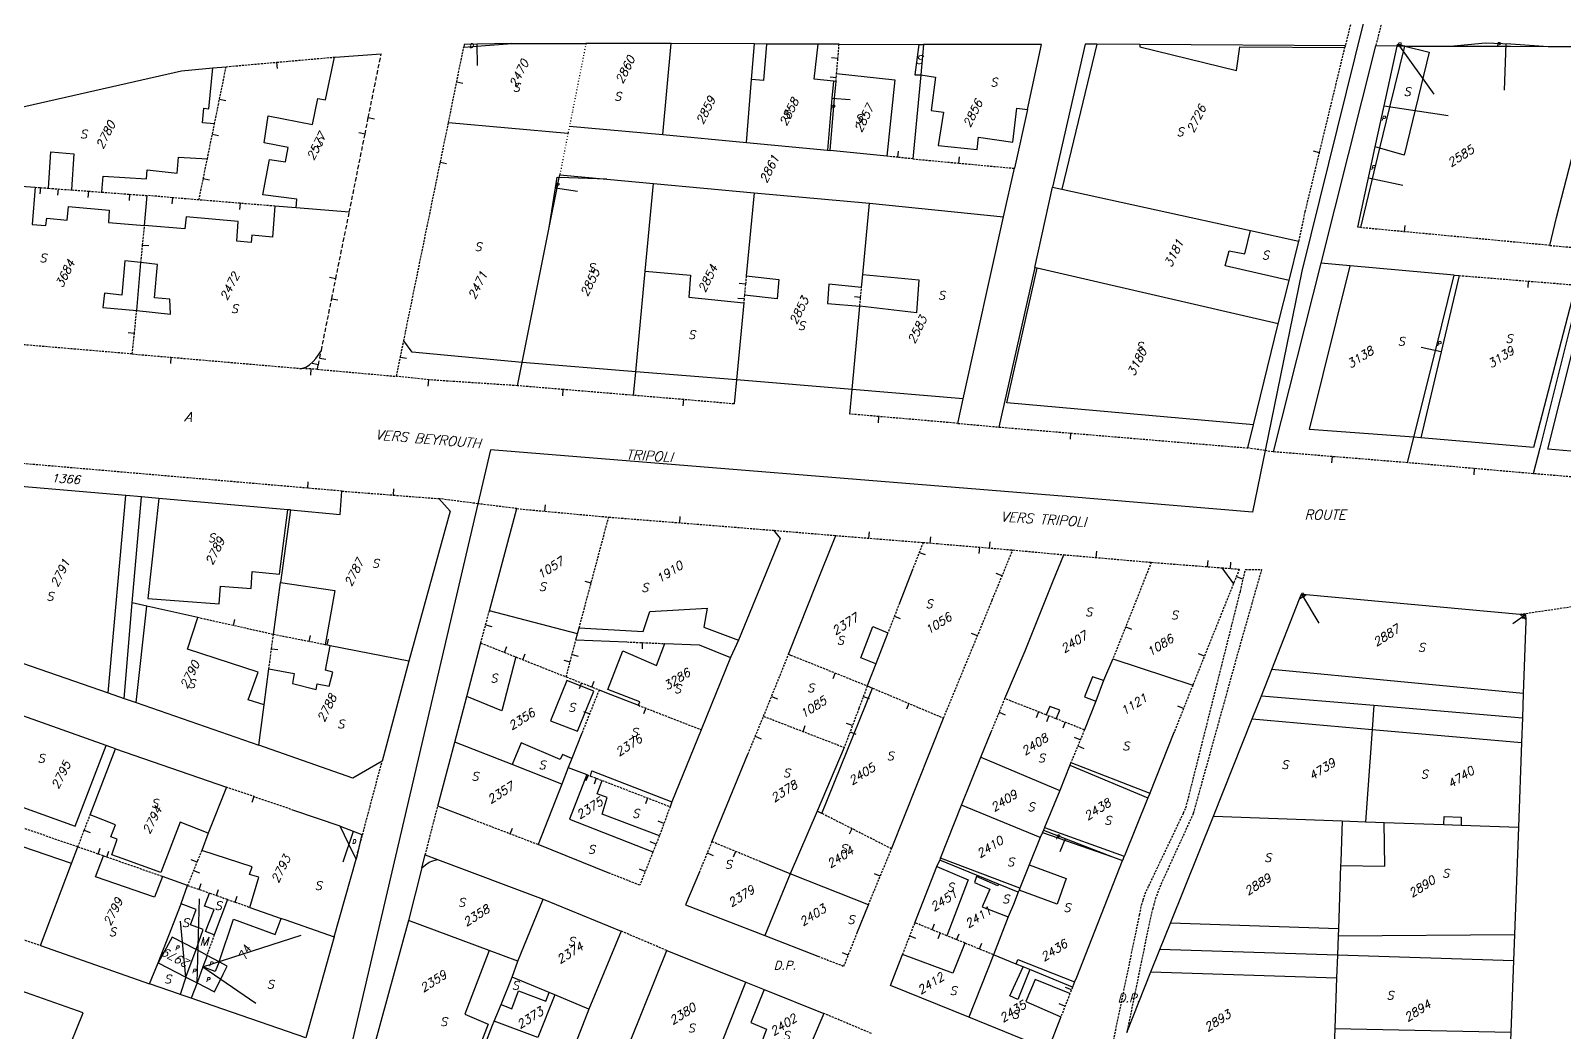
# Model space of a CAD drawing. Extents: x -334462 to -332769, y -29481 to -26664.
# Drawn here: x -333351.2 to -333168.6, y -28162 to -28042.7 of the extents above; entities that cross this region are included whole.
import ezdxf
from ezdxf.enums import TextEntityAlignment as Align

# ---------------------------------------------------------------- set-up
doc = ezdxf.new("R2010")
doc.units = 0
doc.header["$MEASUREMENT"] = 0
for name, pattern in [('DASHED', [0.75, 0.5, -0.25]), ('DOT', [0.25, 0, -0.25]), ('HIDDEN', [0.375, 0.25, -0.125])]:
    doc.linetypes.add(name, pattern=pattern)
for name, color, linetype in [('17', 7, 'CONTINUOUS'), ('18', 7, 'CONTINUOUS'), ('DP$DIVIDING$LINE', 7, 'CONTINUOUS'), ('EASEMENT$BOUNDA$', 7, 'CONTINUOUS'), ('ENC$$ST$$A$$TEXT', 7, 'CONTINUOUS'), ('ENCRO$$AREA$TEXT', 7, 'CONTINUOUS'), ('ENCROACHED$WALL', 7, 'CONTINUOUS'), ('MAP$SHEET$BOUND$', 7, 'CONTINUOUS'), ('PARCEL$BOUNDARY', 7, 'CONTINUOUS'), ('PARCEL$NUMBER', 7, 'CONTINUOUS'), ('STREET$TEXT', 7, 'CONTINUOUS'), ('STRUC$$FOOTPRINT', 7, 'CONTINUOUS')]:
    doc.layers.add(name, color=color, linetype=linetype)
doc.styles.add('ITALICT', font='ITALICT', dxfattribs={"height": 0.2})

msp = doc.modelspace()

# ---------------------------------------------------------------- linework, layer by layer
at = {"layer": '17', "color": 1, "linetype": 'Continuous'}
for p, q in [((-333321.87, -28046.42), (-333321.8, -28047.17)), ((-333329.52, -28055), (-333328.79, -28055.15)), ((-333240.65, -28058.44), (-333240.58, -28057.69)), ((-333327.02, -28113.52), (-333326.86, -28112.78)), ((-333292.55, -28117.58), (-333292.28, -28116.89)), ((-333286.7, -28116.96), (-333285.97, -28117.15)), ((-333284.34, -28120.84), (-333284.07, -28120.14)), ((-333213.91, -28123.4), (-333214.61, -28123.12)), ((-333284.8, -28131.33), (-333285.07, -28132.03)), ((-333283.82, -28131.71), (-333284.08, -28132.41)), ((-333277.71, -28134.06), (-333277.98, -28134.76)), ((-333253.39, -28137.71), (-333253.73, -28138.38)), ((-333343.13, -28140.73), (-333342.89, -28140.02)), ((-333342.08, -28141.1), (-333341.83, -28140.39)), ((-333331.35, -28141.69), (-333332.05, -28141.41)), ((-333267.25, -28140.41), (-333267.54, -28141.1)), ((-333242.89, -28150.13), (-333243.18, -28150.83)), ((-333253.83, -28152.77), (-333254.52, -28152.49))]:
    msp.add_line(p, q, dxfattribs=at)
at = {"layer": '17', "color": 5, "linetype": 'Continuous'}
for p, q in [((-333197.73, -28057.19), (-333198.46, -28057.01)), ((-333337.83, -28068.19), (-333337.08, -28068.26)), ((-333338.81, -28078.74), (-333339.56, -28078.66)), ((-333284.43, -28108.46), (-333285.16, -28108.26)), ((-333248.33, -28112.41), (-333247.63, -28112.69)), ((-333220.79, -28113.65), (-333220.1, -28113.93)), ((-333238.44, -28114.73), (-333239.14, -28114.45)), ((-333211.42, -28117.16), (-333212.12, -28116.88)), ((-333255.38, -28119.16), (-333255.66, -28119.86)), ((-333262.95, -28121.95), (-333262.25, -28122.23)), ((-333252.03, -28121.96), (-333251.33, -28122.22)), ((-333246.6, -28122.8), (-333246.9, -28123.49)), ((-333277.94, -28123.35), (-333278.21, -28124.04)), ((-333259.21, -28126.14), (-333258.94, -28125.44)), ((-333253.33, -28125.44), (-333254.03, -28125.18))]:
    msp.add_line(p, q, dxfattribs=at)
at = {"layer": '18', "color": 2, "linetype": 'Continuous'}
for p, q in [((-333255.06, -28045.97), (-333255.8, -28045.91)), ((-333255.25, -28048.26), (-333255.99, -28048.2)), ((-333300.44, -28048.77), (-333299.7, -28048.92)), ((-333302.38, -28058.32), (-333301.64, -28058.47)), ((-333307.14, -28081.53), (-333306.41, -28081.68)), ((-333235.85, -28123.85), (-333235.15, -28124.14)), ((-333231.16, -28123.8), (-333231.44, -28124.5)), ((-333229.95, -28124.28), (-333230.23, -28124.97)), ((-333228, -28125.04), (-333228.27, -28125.74)), ((-333226.2, -28127.14), (-333226.89, -28126.85)), ((-333226.49, -28127.85), (-333225.8, -28128.14))]:
    msp.add_line(p, q, dxfattribs=at)
at = {"layer": '18', "color": 1, "linetype": 'Continuous'}
for p, q in [((-333328.67, -28050.82), (-333327.93, -28050.97)), ((-333247.91, -28057.74), (-333247.83, -28057)), ((-333330.6, -28060.28), (-333329.87, -28060.43)), ((-333349.99, -28061.35), (-333350.05, -28062.1)), ((-333347.89, -28061.51), (-333347.94, -28062.26)), ((-333344.28, -28061.77), (-333344.34, -28062.52)), ((-333339.38, -28062.14), (-333339.43, -28062.88)), ((-333334.28, -28062.55), (-333334.34, -28063.29)), ((-333326.23, -28063.22), (-333326.3, -28063.97)), ((-333187.6, -28066.61), (-333187.53, -28065.86)), ((-333266.06, -28072.86), (-333266.8, -28072.79)), ((-333172.88, -28072.49), (-333172.94, -28073.24)), ((-333266.22, -28074.61), (-333266.97, -28074.54)), ((-333252.35, -28074.43), (-333253.09, -28074.36)), ((-333334.45, -28081.56), (-333334.51, -28082.31)), ((-333317.82, -28082.95), (-333317.86, -28083.7)), ((-333303.81, -28084.25), (-333303.86, -28084.99)), ((-333287.79, -28085.4), (-333287.85, -28086.14)), ((-333273.43, -28086.6), (-333273.5, -28087.35)), ((-333250.21, -28088.62), (-333250.28, -28089.37)), ((-333227.36, -28090.59), (-333227.42, -28091.33)), ((-333196.23, -28093.39), (-333196.29, -28094.14)), ((-333179.3, -28094.82), (-333179.37, -28095.56)), ((-333318.17, -28097.15), (-333318.11, -28096.4)), ((-333307.97, -28097.98), (-333307.91, -28097.23)), ((-333289.93, -28099.9), (-333289.86, -28099.15)), ((-333273.89, -28101.27), (-333273.83, -28100.52)), ((-333251.37, -28103.1), (-333251.31, -28102.36)), ((-333244.06, -28103.69), (-333244, -28102.94)), ((-333245.37, -28104.8), (-333244.67, -28105.07)), ((-333238.21, -28104.18), (-333238.27, -28104.93)), ((-333237.01, -28104.28), (-333236.95, -28103.53)), ((-333224.32, -28105.41), (-333224.25, -28104.67)), ((-333211.04, -28106.51), (-333210.98, -28105.76)), ((-333208.34, -28106.72), (-333208.29, -28105.97)), ((-333235.52, -28107.61), (-333236.21, -28107.33)), ((-333207.62, -28107.67), (-333206.92, -28107.95)), ((-333297, -28113.43), (-333296.27, -28113.63)), ((-333317.98, -28115.43), (-333317.84, -28114.69)), ((-333315.84, -28115.85), (-333315.7, -28115.12)), ((-333278.34, -28115.54), (-333278.37, -28116.29)), ((-333322.48, -28116.27), (-333321.74, -28116.37)), ((-333294.74, -28116.72), (-333294.46, -28116.02)), ((-333286.94, -28117.88), (-333287.66, -28117.69)), ((-333285.59, -28120.35), (-333285.86, -28121.04)), ((-333284.62, -28124.05), (-333285.32, -28123.78)), ((-333264.89, -28126.7), (-333264.19, -28126.99)), ((-333253.61, -28126.19), (-333252.91, -28126.45)), ((-333324.59, -28133.89), (-333324.83, -28134.6)), ((-333294.07, -28138.34), (-333293.8, -28137.64)), ((-333275.76, -28137.09), (-333276.47, -28136.83)), ((-333344.77, -28137.88), (-333344.07, -28138.15)), ((-333276.7, -28139.56), (-333277.4, -28139.28)), ((-333270.61, -28140.6), (-333269.92, -28140.89)), ((-333331.77, -28142.7), (-333331.07, -28142.98)), ((-333277.99, -28142.8), (-333278.69, -28142.52)), ((-333250.02, -28143.37), (-333250.71, -28143.09)), ((-333331.09, -28144.96), (-333330.84, -28144.25)), ((-333329.04, -28145.67), (-333328.79, -28144.97)), ((-333326.82, -28146.46), (-333326.57, -28145.75)), ((-333246.5, -28150.49), (-333245.8, -28150.76)), ((-333243.84, -28149.75), (-333243.56, -28149.05)), ((-333240.92, -28150.94), (-333240.64, -28150.24)), ((-333238.2, -28152.04), (-333237.91, -28151.35)), ((-333227.26, -28156.92), (-333227.96, -28156.64)), ((-333228.03, -28158.87), (-333228.72, -28158.59))]:
    msp.add_line(p, q, dxfattribs=at)
at = {"layer": '18', "color": 30, "linetype": 'Continuous'}
for p, q in [((-333310.96, -28053.01), (-333310.22, -28053.16)), ((-333311.35, -28054.98), (-333312.09, -28054.83)), ((-333314.83, -28072.2), (-333315.56, -28072.06)), ((-333315.31, -28074.58), (-333314.57, -28074.73)), ((-333316.9, -28082.46), (-333317.64, -28082.31)), ((-333316.74, -28081.65), (-333316, -28081.8))]:
    msp.add_line(p, q, dxfattribs=at)
at = {"layer": 'DP$DIVIDING$LINE', "color": 2, "linetype": 'HIDDEN'}
for p, q in [((-333190.83, -28028.45), (-333194.65, -28044.45)), ((-333186.97, -28028.56), (-333191.04, -28044.48)), ((-333204.2, -28092.68), (-333206.26, -28092.36)), ((-333203.25, -28092.82), (-333204.2, -28092.68))]:
    msp.add_line(p, q, dxfattribs=at)
at = {"layer": 'DP$DIVIDING$LINE', "color": 30, "linetype": 'HIDDEN'}
for p, q in [((-333317.01, -28082.99), (-333307.61, -28083.83)), ((-333240.78, -28089.43), (-333235.88, -28089.87)), ((-333297.92, -28099), (-333302.58, -28098.4)), ((-333293.27, -28099.59), (-333297.92, -28099)), ((-333262.71, -28102.17), (-333255.32, -28102.79)), ((-333234.24, -28104.51), (-333228.16, -28105.08)), ((-333173.89, -28112.17), (-333161.79, -28110.39)), ((-333312.42, -28141.33), (-333309.31, -28129.66)), ((-333304.18, -28140.83), (-333302.69, -28135.04)), ((-333275.44, -28152.22), (-333280.84, -28149.92)), ((-333251.05, -28162.11), (-333256.73, -28159.72))]:
    msp.add_line(p, q, dxfattribs=at)
at = {"layer": 'DP$DIVIDING$LINE', "color": 2, "linetype": 'HIDDEN'}
msp.add_lwpolyline([(-333223.52, -28169.12), (-333219.14, -28147.96), (-333218.9, -28146.81), (-333218.72, -28146.17), (-333218.49, -28145.47), (-333218.05, -28144.53), (-333213.92, -28135.87), (-333213.64, -28135.21), (-333213.41, -28134.38), (-333207.15, -28109.45), (-333206.54, -28106.82), (-333204.62, -28106.82), (-333207.28, -28116.17), (-333212.76, -28135.92), (-333216.66, -28144.46), (-333217.21, -28145.92), (-333217.58, -28147.2), (-333217.93, -28148.65), (-333220.66, -28161.98)], dxfattribs=at)
at = {"layer": 'EASEMENT$BOUNDA$', "color": 3, "linetype": 'HIDDEN'}
msp.add_line((-333329.32, -28150.35), (-333330.16, -28152.8), dxfattribs=at)
at = {"layer": 'ENC$$ST$$A$$TEXT', "color": 1, "linetype": 'Continuous'}
for p, q in [((-333298.03, -28044.26), (-333297.99, -28046.81)), ((-333188.4, -28044.21), (-333184.13, -28050.21)), ((-333190.04, -28051.62), (-333182.41, -28052.75)), ((-333288.66, -28061.36), (-333286.04, -28061.78)), ((-333183.25, -28080.93), (-333185.61, -28080.38)), ((-333199.87, -28109.78), (-333197.81, -28113.23)), ((-333173.22, -28112.23), (-333174.7, -28113.31)), ((-333312.78, -28138.05), (-333313.98, -28141.7)), ((-333228.02, -28138.92), (-333228.65, -28140.46)), ((-333332.69, -28155.38), (-333333.32, -28148.71)), ((-333330.64, -28154.16), (-333324.35, -28158.49))]:
    msp.add_line(p, q, dxfattribs=at)
at = {"layer": 'ENCRO$$AREA$TEXT', "color": 5, "linetype": 'Continuous'}
for p, q in [((-333175.53, -28044.21), (-333175.75, -28049.76)), ((-333255.76, -28050.69), (-333253.61, -28050.87)), ((-333191.89, -28060.17), (-333187.81, -28061.06)), ((-333331.34, -28156.08), (-333331.05, -28146.08)), ((-333330.64, -28154.16), (-333318.96, -28150.39))]:
    msp.add_line(p, q, dxfattribs=at)
at = {"layer": 'ENCROACHED$WALL', "color": 5, "linetype": 'Continuous'}
msp.add_line((-333330.16, -28152.8), (-333330.64, -28154.16), dxfattribs=at)
for points in [[(-333182.16, -28044.5), (-333177.95, -28044.12), (-333174.96, -28044.24), (-333170.52, -28044.53)], [(-333255.58, -28048.68), (-333255.76, -28050.69), (-333256.29, -28056.9)], [(-333192.82, -28066.12), (-333193.17, -28066.07), (-333191.1, -28056.51)]]:
    msp.add_lwpolyline(points, dxfattribs=at)
at = {"layer": 'MAP$SHEET$BOUND$', "color": 6, "linetype": 'Continuous'}
for points in [[(-333156.1, -27894.37), (-333158.34, -27904.32), (-333184.05, -28007.44), (-333199.84, -28071.3), (-333204.2, -28092.68)], [(-333204.2, -28092.68), (-333205.7, -28100.02), (-333227.9, -28098.14), (-333296.42, -28092.58), (-333297.92, -28099)], [(-333297.92, -28099), (-333320.22, -28194.51), (-333339.35, -28268.4)]]:
    msp.add_lwpolyline(points, dxfattribs=at)
at = {"layer": 'PARCEL$BOUNDARY', "color": 7, "linetype": 'Continuous'}
for p, q in [((-333293.88, -28044.19), (-333285.05, -28044.19)), ((-333274.9, -28044.19), (-333285.05, -28044.19)), ((-333275.88, -28055.04), (-333274.9, -28044.19)), ((-333264.99, -28044.24), (-333274.9, -28044.19)), ((-333265.33, -28048.47), (-333264.99, -28044.24)), ((-333263.55, -28044.25), (-333264.99, -28044.24)), ((-333257.41, -28044.27), (-333263.55, -28044.25)), ((-333254.91, -28044.28), (-333257.41, -28044.27)), ((-333254.91, -28044.28), (-333245.43, -28044.31)), ((-333245.43, -28044.31), (-333244.85, -28044.31)), ((-333244.85, -28044.31), (-333245.19, -28047.9)), ((-333219.13, -28044.3), (-333224.23, -28044.27)), ((-333194.65, -28044.45), (-333219.13, -28044.3)), ((-333191.04, -28044.48), (-333197.58, -28070.36)), ((-333194.7, -28044.65), (-333194.65, -28044.45)), ((-333188.5, -28044.49), (-333191.04, -28044.48)), ((-333187.57, -28044.49), (-333188.5, -28044.49)), ((-333187.57, -28044.49), (-333182.16, -28044.5)), ((-333329.47, -28047.1), (-333327.88, -28046.95)), ((-333245.19, -28047.9), (-333246.12, -28057.93)), ((-333265.94, -28055.97), (-333265.33, -28048.47)), ((-333301.41, -28053.61), (-333287.19, -28054.88)), ((-333232.49, -28052.04), (-333234.05, -28059.05)), ((-333287, -28054.03), (-333275.88, -28055.04)), ((-333275.88, -28055.04), (-333265.94, -28055.97)), ((-333265.94, -28055.97), (-333256.29, -28056.9)), ((-333256.29, -28056.9), (-333255.97, -28056.93)), ((-333249.22, -28057.61), (-333255.97, -28056.93)), ((-333192.82, -28066.12), (-333190.53, -28056.67)), ((-333235.33, -28064.85), (-333234.05, -28059.05)), ((-333358.58, -28060.72), (-333350.62, -28061.31)), ((-333288.22, -28060.13), (-333288.16, -28059.82)), ((-333288.16, -28059.82), (-333282.58, -28060.34)), ((-333282.58, -28060.34), (-333277.01, -28060.87)), ((-333277.99, -28071.31), (-333277.01, -28060.87)), ((-333277.01, -28060.87), (-333265.02, -28061.96)), ((-333337.6, -28065.86), (-333337.27, -28062.29)), ((-333265.02, -28061.96), (-333265.96, -28071.86)), ((-333265.02, -28061.96), (-333251.3, -28063.22)), ((-333231.6, -28070.88), (-333229.51, -28061.28)), ((-333229.51, -28061.28), (-333228.41, -28061.52)), ((-333228.41, -28061.52), (-333205.94, -28066.45)), ((-333319.54, -28063.77), (-333322.08, -28063.56)), ((-333313.22, -28064.29), (-333319.54, -28063.77)), ((-333252.09, -28071.72), (-333251.3, -28063.22)), ((-333251.3, -28063.22), (-333235.33, -28064.85)), ((-333292.64, -28082.17), (-333289.42, -28066.1)), ((-333240.13, -28086.5), (-333235.33, -28064.85)), ((-333205.94, -28066.45), (-333200.17, -28067.72)), ((-333201.35, -28072.42), (-333200.17, -28067.72)), ((-333338.52, -28075.98), (-333338.03, -28070.27)), ((-333279.11, -28083.31), (-333277.99, -28071.31)), ((-333252.24, -28073.25), (-333252.09, -28071.72)), ((-333231.6, -28070.88), (-333235.88, -28089.87)), ((-333231.33, -28070.95), (-333231.6, -28070.88)), ((-333202.66, -28077.56), (-333231.33, -28070.95)), ((-333197.58, -28070.36), (-333203.25, -28092.82)), ((-333194.09, -28070.67), (-333197.58, -28070.36)), ((-333181.68, -28071.77), (-333194.09, -28070.67)), ((-333181.68, -28071.77), (-333181.11, -28071.82)), ((-333202.66, -28077.56), (-333201.35, -28072.42)), ((-333266.27, -28075.08), (-333267.14, -28084.26)), ((-333253.36, -28085.39), (-333252.45, -28075.49)), ((-333205.59, -28089.61), (-333202.66, -28077.56)), ((-333293.19, -28084.95), (-333292.64, -28082.17)), ((-333279.37, -28086.1), (-333279.11, -28083.31)), ((-333267.14, -28084.26), (-333267.39, -28087.12)), ((-333253.36, -28085.39), (-333267.14, -28084.26)), ((-333253.64, -28088.32), (-333253.36, -28085.39)), ((-333240.78, -28089.43), (-333240.13, -28086.5)), ((-333206.26, -28092.36), (-333205.59, -28089.61)), ((-333187.24, -28094.12), (-333186.5, -28091.08)), ((-333339.82, -28098.03), (-333355.78, -28096.66)), ((-333337.96, -28098.18), (-333339.82, -28098.03)), ((-333339.07, -28110.82), (-333337.96, -28098.18)), ((-333335.88, -28098.37), (-333337.96, -28098.18)), ((-333320.53, -28099.72), (-333335.88, -28098.37)), ((-333320.23, -28099.74), (-333321.41, -28108.37)), ((-333320.23, -28099.74), (-333320.53, -28099.72)), ((-333296.54, -28111.75), (-333293.27, -28099.59)), ((-333322.26, -28114.58), (-333321.41, -28108.37)), ((-333246.21, -28106.95), (-333247.72, -28110.83)), ((-333203.41, -28118.74), (-333200.09, -28110.35)), ((-333199.3, -28109.83), (-333173.89, -28112.17)), ((-333340.01, -28122.19), (-333339.07, -28110.82)), ((-333337.32, -28111.21), (-333339.07, -28110.82)), ((-333331.24, -28112.57), (-333337.32, -28111.21)), ((-333173.18, -28112.81), (-333173.89, -28112.17)), ((-333286.05, -28114.51), (-333285.86, -28113.8)), ((-333299.22, -28121.95), (-333297.58, -28115.59)), ((-333286.25, -28115.22), (-333286.05, -28114.51)), ((-333286.25, -28115.22), (-333280.19, -28115.47)), ((-333266.89, -28115.25), (-333267.85, -28117.31)), ((-333249.1, -28114.39), (-333250.53, -28118.06)), ((-333357.58, -28116.09), (-333341.92, -28121.53)), ((-333306.13, -28117.77), (-333315.51, -28115.92)), ((-333267.85, -28117.31), (-333271.32, -28125.93)), ((-333222.31, -28117.47), (-333223.42, -28120.07)), ((-333222.31, -28117.47), (-333212.81, -28120.61)), ((-333323.37, -28122.97), (-333322.8, -28118.68)), ((-333306.13, -28117.77), (-333309.31, -28129.66)), ((-333250.53, -28118.06), (-333251.56, -28120.7)), ((-333251.56, -28120.7), (-333250.93, -28120.97)), ((-333223.42, -28120.07), (-333224.37, -28122.51)), ((-333341.92, -28121.53), (-333340.01, -28122.19)), ((-333340.01, -28122.19), (-333338.58, -28122.69)), ((-333338.58, -28122.69), (-333324.01, -28127.76)), ((-333324.01, -28127.76), (-333323.37, -28122.97)), ((-333300.64, -28127.41), (-333299.22, -28121.95)), ((-333224.37, -28122.51), (-333225.71, -28125.94)), ((-333205.74, -28124.63), (-333204.65, -28121.87)), ((-333204.65, -28121.87), (-333191.24, -28123.01)), ((-333191.24, -28123.01), (-333191.45, -28125.89)), ((-333191.24, -28123.01), (-333173.58, -28124.51)), ((-333173.48, -28121.6), (-333173.58, -28124.51)), ((-333342.18, -28127.8), (-333352.1, -28124.28)), ((-333248.67, -28140.11), (-333242.48, -28124.54)), ((-333210.34, -28136.22), (-333205.74, -28124.63)), ((-333173.58, -28124.51), (-333173.69, -28127.46)), ((-333285.53, -28126.33), (-333286.73, -28129.35)), ((-333271.32, -28125.93), (-333274.81, -28134.53)), ((-333238.03, -28129.18), (-333236.8, -28126.18)), ((-333215.05, -28126.27), (-333217.94, -28133.49)), ((-333191.45, -28125.89), (-333192.24, -28136.88)), ((-333344.07, -28136.08), (-333341.05, -28128.2)), ((-333341.05, -28128.2), (-333342.18, -28127.8)), ((-333341.05, -28128.2), (-333327.83, -28132.77)), ((-333302.69, -28135.04), (-333300.64, -28127.41)), ((-333293.84, -28130.08), (-333300.64, -28127.41)), ((-333254.3, -28128.03), (-333257.51, -28135.62)), ((-333173.69, -28127.46), (-333174.02, -28137.54)), ((-333287.92, -28132.4), (-333293.84, -28130.08)), ((-333287.16, -28130.42), (-333287.92, -28132.4)), ((-333286.73, -28129.35), (-333287.16, -28130.42)), ((-333287.16, -28130.42), (-333284.95, -28131.27)), ((-333270.05, -28139.26), (-333265.76, -28128.82)), ((-333240.33, -28134.91), (-333238.03, -28129.18)), ((-333238.03, -28129.18), (-333228.64, -28133.16)), ((-333227.44, -28130.16), (-333228.64, -28133.16)), ((-333227.31, -28129.83), (-333227.44, -28130.16)), ((-333227.44, -28130.16), (-333218.16, -28134.04)), ((-333327.83, -28132.77), (-333330.04, -28138.25)), ((-333287.92, -28132.4), (-333290.75, -28139.61)), ((-333228.64, -28133.16), (-333230.46, -28137.58)), ((-333314.32, -28137.41), (-333319.84, -28135.53)), ((-333298.76, -28136.54), (-333302.69, -28135.04)), ((-333274.81, -28134.53), (-333275.03, -28135.09)), ((-333257.51, -28135.62), (-333260.73, -28143.1)), ((-333256.97, -28135.89), (-333257.51, -28135.62)), ((-333242.84, -28141.24), (-333240.33, -28134.91)), ((-333230.97, -28138.76), (-333240.33, -28134.91)), ((-333230.46, -28137.58), (-333230.58, -28137.87)), ((-333215.47, -28148.96), (-333210.34, -28136.22)), ((-333210.34, -28136.22), (-333195.02, -28136.78)), ((-333195.02, -28136.78), (-333192.24, -28136.88)), ((-333190.01, -28136.96), (-333182.93, -28137.22)), ((-333182.93, -28137.22), (-333180.86, -28137.29)), ((-333180.86, -28137.29), (-333174.02, -28137.54)), ((-333174.02, -28137.54), (-333174.51, -28150.31)), ((-333330.04, -28138.25), (-333330.79, -28140.3)), ((-333282.19, -28143.04), (-333290.75, -28139.61)), ((-333230.97, -28138.76), (-333232.27, -28142)), ((-333230.69, -28138.15), (-333230.97, -28138.76)), ((-333230.58, -28137.87), (-333230.69, -28138.15)), ((-333230.69, -28138.15), (-333222.37, -28141.08)), ((-333346.29, -28141.86), (-333345.54, -28139.89)), ((-333315.02, -28150.58), (-333312.42, -28141.33)), ((-333304.58, -28142.36), (-333304.18, -28140.83)), ((-333304.18, -28140.83), (-333302.71, -28141.38)), ((-333302.71, -28141.38), (-333290.13, -28146.1)), ((-333243.26, -28142.23), (-333242.93, -28141.47)), ((-333235.92, -28144.31), (-333242.93, -28141.47)), ((-333222.37, -28141.08), (-333221.19, -28141.5)), ((-333220.97, -28140.98), (-333221.19, -28141.5)), ((-333350, -28151.62), (-333346.29, -28141.86)), ((-333304.58, -28142.36), (-333306.19, -28148.63)), ((-333260.73, -28143.1), (-333264.25, -28141.65)), ((-333260.73, -28143.1), (-333263.75, -28150.43)), ((-333245.89, -28148.92), (-333243.26, -28142.23)), ((-333232.27, -28142), (-333233.38, -28144.78)), ((-333195.21, -28142.1), (-333195.48, -28149.65)), ((-333332.48, -28144.47), (-333335.45, -28143.42)), ((-333233.58, -28145.28), (-333235.92, -28144.31)), ((-333233.47, -28145.02), (-333233.58, -28145.28)), ((-333233.38, -28144.78), (-333233.47, -28145.02)), ((-333293.15, -28153.51), (-333290.13, -28146.1)), ((-333290.13, -28146.1), (-333280.84, -28149.92)), ((-333252.79, -28150.19), (-333251.43, -28146.79)), ((-333325.06, -28147.08), (-333321.32, -28148.39)), ((-333306.19, -28148.63), (-333310.4, -28164.02)), ((-333296.56, -28152.24), (-333306.19, -28148.63)), ((-333234.79, -28148.22), (-333236.54, -28152.73)), ((-333315.02, -28150.58), (-333318.41, -28162.61)), ((-333280.84, -28149.92), (-333284.69, -28159.22)), ((-333263.75, -28150.43), (-333257.45, -28152.89)), ((-333216.73, -28152.09), (-333215.47, -28148.96)), ((-333195.51, -28150.47), (-333195.59, -28152.78)), ((-333195.48, -28149.65), (-333195.51, -28150.47)), ((-333174.51, -28150.31), (-333174.63, -28153.46)), ((-333350, -28151.62), (-333337.01, -28156.2)), ((-333293.15, -28153.51), (-333296.56, -28152.24)), ((-333279.73, -28162.97), (-333275.44, -28152.22)), ((-333275.44, -28152.22), (-333266.01, -28156)), ((-333217.79, -28154.77), (-333216.73, -28152.09)), ((-333195.59, -28152.78), (-333216.73, -28152.09)), ((-333337.01, -28156.2), (-333335.98, -28153.68)), ((-333335.98, -28153.68), (-333332.69, -28155.38)), ((-333328.73, -28153.57), (-333330.16, -28152.8)), ((-333293.84, -28155.39), (-333293.15, -28153.51)), ((-333236.54, -28152.73), (-333239.48, -28160.17)), ((-333233.84, -28153.83), (-333236.54, -28152.73)), ((-333233.02, -28154.16), (-333233.84, -28153.83)), ((-333232.2, -28154.5), (-333233.02, -28154.16)), ((-333195.59, -28152.78), (-333195.69, -28155.49)), ((-333174.63, -28153.46), (-333195.59, -28152.78)), ((-333174.63, -28153.46), (-333174.96, -28161.94)), ((-333332.69, -28155.38), (-333331.34, -28156.08)), ((-333295.16, -28158.65), (-333293.84, -28155.39)), ((-333289.42, -28157.24), (-333293.84, -28155.39)), ((-333268.82, -28163.08), (-333266.01, -28156)), ((-333266.01, -28156), (-333263.84, -28156.87)), ((-333227.13, -28156.59), (-333232.2, -28154.5)), ((-333226.88, -28155.95), (-333227.13, -28156.59)), ((-333220.66, -28161.98), (-333217.79, -28154.77)), ((-333195.69, -28155.49), (-333195.91, -28161.52)), ((-333332.04, -28157.91), (-333333.35, -28157.46)), ((-333288.75, -28157.52), (-333289.42, -28157.24)), ((-333284.69, -28159.22), (-333288.75, -28157.52)), ((-333263.84, -28156.87), (-333256.73, -28159.72)), ((-333295.97, -28160.62), (-333295.16, -28158.65)), ((-333284.69, -28159.22), (-333287.86, -28167.24)), ((-333256.73, -28159.72), (-333259.42, -28166.05)), ((-333230.04, -28164.01), (-333239.48, -28160.17)), ((-333228.51, -28160.11), (-333230.04, -28164.01)), ((-333195.91, -28161.52), (-333196.16, -28168.52))]:
    msp.add_line(p, q, dxfattribs=at)
at = {"layer": 'PARCEL$BOUNDARY', "color": 2, "linetype": 'DOT'}
for p, q in [((-333287.19, -28054.88), (-333288.16, -28059.82)), ((-333287, -28054.03), (-333287.19, -28054.88))]:
    msp.add_line(p, q, dxfattribs=at)
at = {"layer": 'PARCEL$BOUNDARY', "color": 2, "linetype": 'HIDDEN'}
for p, q in [((-333170.3, -28068.24), (-333192.82, -28066.12)), ((-333181.11, -28071.82), (-333167.22, -28072.95)), ((-333187.24, -28094.12), (-333203.25, -28092.82)), ((-333172.29, -28095.43), (-333187.24, -28094.12)), ((-333157.31, -28096.67), (-333172.29, -28095.43)), ((-333293.27, -28099.59), (-333282.34, -28100.6)), ((-333285.86, -28113.8), (-333282.34, -28100.6)), ((-333282.34, -28100.6), (-333262.71, -28102.17)), ((-333255.32, -28102.79), (-333244.91, -28103.62)), ((-333244.91, -28103.62), (-333246.21, -28106.95)), ((-333244.91, -28103.62), (-333243.21, -28103.76)), ((-333243.21, -28103.76), (-333234.24, -28104.51)), ((-333228.16, -28105.08), (-333217.75, -28105.98)), ((-333217.75, -28105.98), (-333222.31, -28117.47)), ((-333217.75, -28105.98), (-333209.35, -28106.64)), ((-333207.98, -28108.56), (-333212.81, -28120.61)), ((-333297.58, -28115.59), (-333296.54, -28111.75)), ((-333247.72, -28110.83), (-333249.1, -28114.39)), ((-333242.48, -28124.54), (-333236.75, -28110.63)), ((-333297.58, -28115.59), (-333293.38, -28117.26)), ((-333287.4, -28119.63), (-333286.25, -28115.22)), ((-333280.19, -28115.47), (-333275.65, -28115.66)), ((-333293.38, -28117.26), (-333287.4, -28119.63)), ((-333263.91, -28124.32), (-333260.92, -28116.93)), ((-333287.4, -28119.63), (-333283.48, -28121.18)), ((-333283.48, -28121.18), (-333285.53, -28126.33)), ((-333251.56, -28120.7), (-333252.56, -28123.39)), ((-333250.93, -28120.97), (-333242.48, -28124.54)), ((-333278.81, -28123.01), (-333271.32, -28125.93)), ((-333236.8, -28126.18), (-333235.18, -28122.22)), ((-333230.26, -28124.15), (-333235.18, -28122.22)), ((-333265.76, -28128.82), (-333263.91, -28124.32)), ((-333263.91, -28124.32), (-333254.3, -28128.03)), ((-333252.56, -28123.39), (-333254.3, -28128.03)), ((-333229.06, -28124.62), (-333230.26, -28124.15)), ((-333225.71, -28125.94), (-333229.06, -28124.62)), ((-333225.71, -28125.94), (-333227.31, -28129.83)), ((-333284.95, -28131.27), (-333284.51, -28131.44)), ((-333284.51, -28131.44), (-333283.12, -28131.97)), ((-333283.12, -28131.97), (-333275.03, -28135.09)), ((-333319.84, -28135.53), (-333327.83, -28132.77)), ((-333275.03, -28135.09), (-333276.31, -28138.57)), ((-333248.67, -28140.11), (-333256.97, -28135.89)), ((-333290.75, -28139.61), (-333298.76, -28136.54)), ((-333276.31, -28138.57), (-333277.07, -28140.47)), ((-333270.05, -28139.26), (-333271.55, -28142.86)), ((-333264.25, -28141.65), (-333270.05, -28139.26)), ((-333251.43, -28146.79), (-333248.67, -28140.11)), ((-333332.48, -28144.47), (-333329.87, -28145.38)), ((-333247.35, -28152.68), (-333245.89, -28148.92)), ((-333242.08, -28150.46), (-333245.89, -28148.92)), ((-333239.93, -28151.34), (-333242.08, -28150.46)), ((-333236.54, -28152.73), (-333239.93, -28151.34)), ((-333227.43, -28157.34), (-333228.51, -28160.11)), ((-333227.13, -28156.59), (-333227.43, -28157.34))]:
    msp.add_line(p, q, dxfattribs=at)
for points in [[(-333301.41, -28053.61), (-333300.44, -28048.77), (-333299.6, -28044.62)], [(-333255.21, -28047.76), (-333255.06, -28045.97), (-333254.91, -28044.28)], [(-333200.17, -28067.72), (-333199.42, -28064.2), (-333197.93, -28058.05), (-333197.73, -28057.19), (-333194.7, -28044.65)], [(-333327.88, -28046.95), (-333321.87, -28046.42), (-333320.4, -28046.29), (-333315, -28045.81)], [(-333329.27, -28053.76), (-333328.67, -28050.82), (-333327.88, -28046.95)], [(-333255.28, -28048.71), (-333255.25, -28048.26), (-333255.21, -28047.76)], [(-333330.12, -28057.92), (-333329.52, -28055), (-333329.27, -28053.76)], [(-333306.74, -28079.6), (-333302.38, -28058.32), (-333301.41, -28053.61)], [(-333331.12, -28062.82), (-333330.6, -28060.28), (-333330.12, -28057.92)], [(-333246.12, -28057.93), (-333247.91, -28057.74), (-333249.22, -28057.61)], [(-333246.12, -28057.93), (-333240.65, -28058.44), (-333234.05, -28059.05)], [(-333350.62, -28061.31), (-333349.99, -28061.35), (-333349.03, -28061.42)], [(-333349.03, -28061.42), (-333347.89, -28061.51), (-333346.28, -28061.63)], [(-333346.28, -28061.63), (-333344.28, -28061.77), (-333342.7, -28061.89)], [(-333342.7, -28061.89), (-333339.38, -28062.14), (-333337.27, -28062.29)], [(-333331.12, -28062.82), (-333334.28, -28062.55), (-333337.27, -28062.29)], [(-333322.08, -28063.56), (-333326.23, -28063.22), (-333331.12, -28062.82)], [(-333338.03, -28070.27), (-333337.83, -28068.19), (-333337.6, -28065.86)], [(-333170.3, -28068.24), (-333149.13, -28070.04), (-333145.65, -28070.36), (-333139.34, -28070.92), (-333129.78, -28071.79)], [(-333265.96, -28071.86), (-333266.06, -28072.86), (-333266.18, -28074.17)], [(-333252.45, -28075.49), (-333252.35, -28074.43), (-333252.24, -28073.25)], [(-333266.18, -28074.17), (-333266.22, -28074.61), (-333266.27, -28075.08)], [(-333339.06, -28081.17), (-333338.81, -28078.74), (-333338.52, -28075.98)], [(-333339.06, -28081.17), (-333352.15, -28080.06), (-333361.76, -28079.24)], [(-333339.06, -28081.17), (-333334.45, -28081.56), (-333318.88, -28082.9)], [(-333307.61, -28083.83), (-333307.14, -28081.53), (-333306.74, -28079.6)], [(-333317.01, -28082.99), (-333317.82, -28082.95), (-333318.88, -28082.9)], [(-333293.19, -28084.95), (-333303.73, -28084.25), (-333307.61, -28083.83)], [(-333279.37, -28086.1), (-333287.79, -28085.4), (-333293.19, -28084.95)], [(-333267.39, -28087.12), (-333273.43, -28086.6), (-333279.37, -28086.1)], [(-333240.78, -28089.43), (-333250.21, -28088.62), (-333253.64, -28088.32)], [(-333235.88, -28089.87), (-333227.36, -28090.59), (-333206.26, -28092.36)], [(-333314.1, -28097.5), (-333318.17, -28097.15), (-333373.7, -28092.36)], [(-333314.1, -28097.5), (-333312.91, -28097.59), (-333307.97, -28097.98), (-333302.58, -28098.4)], [(-333236.75, -28110.63), (-333236.7, -28110.5), (-333234.24, -28104.51)], [(-333209.35, -28106.64), (-333207.27, -28106.8), (-333207.98, -28108.56)], [(-333322.26, -28114.58), (-333327.02, -28113.52), (-333331.24, -28112.57)], [(-333322.8, -28118.68), (-333322.48, -28116.27), (-333322.26, -28114.58)], [(-333316.11, -28115.8), (-333317.98, -28115.43), (-333322.26, -28114.58)], [(-333315.51, -28115.92), (-333315.84, -28115.85), (-333316.11, -28115.8)], [(-333260.92, -28116.93), (-333260.68, -28117.03), (-333251.56, -28120.7)], [(-333212.81, -28120.61), (-333215, -28126.14), (-333215.05, -28126.27)], [(-333345.54, -28139.89), (-333352.13, -28137.61), (-333357.92, -28135.6)], [(-333345.54, -28139.89), (-333344.77, -28137.88), (-333344.07, -28136.08)], [(-333342.48, -28140.96), (-333343.13, -28140.73), (-333345.54, -28139.89)], [(-333335.45, -28143.42), (-333340.42, -28141.68), (-333342.48, -28140.96)], [(-333330.79, -28140.3), (-333331.3, -28141.55), (-333332.48, -28144.47)], [(-333277.07, -28140.47), (-333278.65, -28144.45), (-333282.19, -28143.04)], [(-333329.87, -28145.38), (-333329.84, -28145.39), (-333329.04, -28145.67), (-333328.01, -28146.04), (-333327.74, -28146.13)], [(-333327.74, -28146.13), (-333326.82, -28146.46), (-333325.06, -28147.08)], [(-333362.39, -28147.22), (-333355.01, -28149.84), (-333350, -28151.62)], [(-333257.45, -28152.89), (-333257.44, -28152.9), (-333254.35, -28154.1), (-333252.79, -28150.19)]]:
    msp.add_lwpolyline(points, dxfattribs=at)
at = {"layer": 'PARCEL$BOUNDARY', "color": 7, "linetype": 'Continuous'}
for points in [[(-333299.6, -28044.62), (-333298.03, -28044.5), (-333293.88, -28044.19)], [(-333232.49, -28052.04), (-333230.83, -28044.3), (-333244.85, -28044.31)], [(-333224.23, -28044.27), (-333225.64, -28044.27), (-333229.51, -28061.28)], [(-333190.53, -28056.67), (-333189.34, -28051.78), (-333187.57, -28044.49)], [(-333182.16, -28044.5), (-333174.97, -28044.52), (-333170.52, -28044.53)], [(-333170.52, -28044.53), (-333167.54, -28044.53), (-333164.28, -28044.54)], [(-333170.3, -28068.24), (-333169.5, -28064.91), (-333164.44, -28045.26), (-333164.28, -28044.54)], [(-333315, -28045.81), (-333314.92, -28045.81), (-333309.42, -28045.41)], [(-333358.58, -28060.72), (-333356.48, -28052.71), (-333333.19, -28047.45), (-333329.47, -28047.1)], [(-333255.97, -28056.93), (-333255.45, -28050.71), (-333255.28, -28048.71)], [(-333289.42, -28066.1), (-333288.47, -28061.39), (-333288.22, -28060.13)], [(-333186.5, -28091.08), (-333183.92, -28080.78), (-333181.68, -28071.77)], [(-333166.65, -28073), (-333171.5, -28092.4), (-333172.29, -28095.43)], [(-333320.23, -28099.74), (-333314.32, -28100.27), (-333314.1, -28097.5)], [(-333302.58, -28098.4), (-333301.21, -28099.89), (-333306.13, -28117.77)], [(-333262.71, -28102.17), (-333261.94, -28103.16), (-333266.89, -28115.25)], [(-333260.92, -28116.93), (-333258.54, -28110.91), (-333257.72, -28108.84), (-333255.32, -28102.79)], [(-333235.18, -28122.22), (-333232.77, -28116.54), (-333229.42, -28108.19), (-333228.16, -28105.08)], [(-333200.09, -28110.35), (-333199.69, -28110.08), (-333199.3, -28109.83)], [(-333173.18, -28112.81), (-333173.17, -28112.98), (-333173.48, -28121.6)], [(-333275.65, -28115.66), (-333271.59, -28115.83), (-333267.85, -28117.31)], [(-333204.65, -28121.87), (-333203.42, -28118.76), (-333203.41, -28118.74)], [(-333283.48, -28121.18), (-333282.6, -28121.52), (-333278.81, -28123.01)], [(-333309.31, -28129.66), (-333312.81, -28131.71), (-333324.01, -28127.76)], [(-333218.16, -28134.04), (-333220.95, -28140.94), (-333220.97, -28140.98)], [(-333217.94, -28133.49), (-333217.94, -28133.51), (-333218.16, -28134.04)], [(-333312.42, -28141.33), (-333313.28, -28139.57), (-333314.32, -28137.41)], [(-333195.02, -28136.78), (-333195.19, -28141.62), (-333195.21, -28142.1)], [(-333192.24, -28136.88), (-333191.06, -28136.92), (-333190.01, -28136.96)], [(-333242.93, -28141.47), (-333242.86, -28141.29), (-333242.84, -28141.24)], [(-333271.55, -28142.86), (-333273.18, -28146.8), (-333263.75, -28150.43)], [(-333251.43, -28146.79), (-333256.72, -28144.69), (-333260.73, -28143.1)], [(-333243.26, -28142.23), (-333239.53, -28143.82), (-333242.08, -28150.46)], [(-333221.19, -28141.5), (-333221.2, -28141.54), (-333226.67, -28155.42), (-333226.88, -28155.95)], [(-333333.25, -28146.65), (-333333.24, -28146.62), (-333332.48, -28144.47)], [(-333335.98, -28153.68), (-333334.7, -28150.45), (-333333.25, -28146.65)], [(-333233.58, -28145.28), (-333234.14, -28146.74), (-333234.79, -28148.22)], [(-333321.32, -28148.39), (-333321.29, -28148.4), (-333320.91, -28148.54), (-333315.02, -28150.58)], [(-333331.47, -28152.1), (-333334.31, -28150.65), (-333335.98, -28153.68)], [(-333330.16, -28152.8), (-333331.43, -28152.12), (-333331.47, -28152.1)], [(-333331.34, -28156.08), (-333329.26, -28157.15), (-333328.22, -28155.03), (-333327.76, -28154.08), (-333328.73, -28153.57)], [(-333239.48, -28160.17), (-333248.8, -28156.39), (-333247.35, -28152.68)], [(-333349.25, -28170.43), (-333344.89, -28159.66), (-333357.09, -28155.36)], [(-333333.35, -28157.46), (-333333.44, -28157.43), (-333337.01, -28156.2)], [(-333318.41, -28162.61), (-333330.47, -28158.46), (-333332.04, -28157.91)], [(-333297.1, -28163.49), (-333296.16, -28161.13), (-333295.97, -28160.62)], [(-333174.96, -28161.94), (-333175.11, -28165.87), (-333178.72, -28169.12), (-333196.16, -28168.52)]]:
    msp.add_lwpolyline(points, dxfattribs=at)
at = {"layer": 'PARCEL$BOUNDARY', "color": 2, "linetype": 'DOT'}
msp.add_lwpolyline([(-333285.05, -28044.19), (-333286.67, -28052.33), (-333287, -28054.03)], dxfattribs=at)
at = {"layer": 'PARCEL$BOUNDARY', "color": 2, "linetype": 'DASHED'}
for points in [[(-333313.22, -28064.29), (-333311.35, -28054.98), (-333310.96, -28053.01), (-333309.42, -28045.41)], [(-333316.55, -28080.74), (-333315.31, -28074.58), (-333314.83, -28072.2), (-333313.22, -28064.29)], [(-333317.01, -28082.99), (-333316.9, -28082.46), (-333316.74, -28081.65), (-333316.55, -28080.74)]]:
    msp.add_lwpolyline(points, dxfattribs=at)
at = {"layer": 'STRUC$$FOOTPRINT', "color": 1, "linetype": 'Continuous'}
for p, q in [((-333224.23, -28044.27), (-333228.41, -28061.52)), ((-333255.28, -28048.71), (-333255.58, -28048.68)), ((-333190.53, -28056.67), (-333191.1, -28056.51)), ((-333282.58, -28060.34), (-333288.22, -28060.13)), ((-333279.11, -28083.31), (-333292.64, -28082.17)), ((-333267.14, -28084.26), (-333279.11, -28083.31)), ((-333240.13, -28086.5), (-333253.36, -28085.39)), ((-333185.66, -28091.17), (-333186.5, -28091.08)), ((-333341.92, -28121.53), (-333339.82, -28098.03)), ((-333209.35, -28106.64), (-333207.98, -28108.56)), ((-333338.58, -28122.69), (-333337.32, -28111.21)), ((-333286.05, -28114.51), (-333296.54, -28111.75)), ((-333173.48, -28121.6), (-333203.41, -28118.74)), ((-333286.05, -28126.09), (-333284.13, -28121.32)), ((-333256.97, -28135.89), (-333250.93, -28120.97)), ((-333205.74, -28124.63), (-333191.45, -28125.89)), ((-333191.45, -28125.89), (-333173.69, -28127.46)), ((-333227.31, -28129.83), (-333217.94, -28133.49)), ((-333346.29, -28141.86), (-333358.71, -28137.61)), ((-333230.46, -28137.58), (-333220.97, -28140.98)), ((-333230.58, -28137.87), (-333222.37, -28141.08)), ((-333233.38, -28144.78), (-333242.84, -28141.24)), ((-333327.74, -28146.13), (-333329.32, -28150.35)), ((-333195.48, -28149.65), (-333215.47, -28148.96)), ((-333195.51, -28150.47), (-333174.51, -28150.31)), ((-333332.69, -28155.38), (-333331.47, -28152.1)), ((-333330.64, -28154.16), (-333331.34, -28156.08)), ((-333332.69, -28155.38), (-333333.35, -28157.46)), ((-333331.34, -28156.08), (-333332.04, -28157.91)), ((-333217.79, -28154.77), (-333195.69, -28155.49)), ((-333195.91, -28161.52), (-333174.96, -28161.94))]:
    msp.add_line(p, q, dxfattribs=at)
for points in [[(-333293.88, -28044.19), (-333298.03, -28044.26), (-333299.53, -28044.29), (-333299.6, -28044.62)], [(-333263.55, -28044.25), (-333263.9, -28048.58), (-333265.33, -28048.47)], [(-333255.58, -28048.68), (-333257.88, -28048.43), (-333257.41, -28044.27)], [(-333245.43, -28044.31), (-333245.88, -28047.9), (-333245.19, -28047.9)], [(-333219.13, -28044.3), (-333219.11, -28044.59), (-333207.59, -28047.4), (-333207.21, -28044.6), (-333194.7, -28044.65)], [(-333191.1, -28056.51), (-333190.04, -28051.62), (-333188.5, -28044.49)], [(-333187.57, -28044.49), (-333184.66, -28045.2), (-333187.66, -28057.49), (-333190.53, -28056.67)], [(-333188.5, -28044.49), (-333188.4, -28044.21), (-333187.57, -28044.49)], [(-333319.54, -28063.77), (-333319.45, -28062.74), (-333323.53, -28062.23), (-333322.71, -28058), (-333320.83, -28058.3), (-333320.5, -28056.58), (-333323.36, -28056.02), (-333322.87, -28052.8), (-333317.59, -28053.82), (-333316.98, -28050.75), (-333316.04, -28050.88), (-333315, -28045.81)], [(-333329.27, -28053.76), (-333330.7, -28053.64), (-333330.55, -28051.9), (-333329.95, -28051.96), (-333329.47, -28047.1)], [(-333255.21, -28047.76), (-333248.27, -28048.52), (-333249.22, -28057.61)], [(-333245.19, -28047.9), (-333243.44, -28048.18), (-333243.96, -28052.16), (-333242.48, -28052.37), (-333243.14, -28056.34), (-333238.46, -28056.83), (-333238.32, -28055.33), (-333234.24, -28055.92), (-333233.75, -28051.88), (-333232.49, -28052.04)], [(-333349.03, -28061.42), (-333348.74, -28057.08), (-333346.02, -28057.31), (-333346.28, -28061.63)], [(-333342.7, -28061.89), (-333342.53, -28059.97), (-333337.36, -28060.32), (-333337.3, -28059.25), (-333333.72, -28059.62), (-333333.56, -28057.71), (-333330.12, -28057.92)], [(-333289.42, -28066.1), (-333288.66, -28061.36), (-333288.46, -28060.11), (-333288.22, -28060.13)], [(-333350.62, -28061.31), (-333350.99, -28065.74), (-333349.33, -28065.85), (-333349.22, -28065.01), (-333346.8, -28065.23), (-333346.66, -28063.59), (-333341.82, -28064.03), (-333341.9, -28065.5), (-333337.6, -28065.86)], [(-333322.08, -28063.56), (-333322.35, -28067.25), (-333324.81, -28067.03), (-333324.9, -28067.88), (-333326.62, -28067.74), (-333326.44, -28065.38), (-333332.66, -28064.84), (-333332.79, -28066.27), (-333337.6, -28065.86)], [(-333201.35, -28072.42), (-333208.95, -28070.68), (-333208.49, -28068.89), (-333206.62, -28069.24), (-333205.94, -28066.45)], [(-333338.03, -28070.27), (-333339.93, -28070.08), (-333340.29, -28074.15), (-333342.37, -28073.94), (-333342.55, -28075.63), (-333338.52, -28075.98)], [(-333338.52, -28075.98), (-333334.51, -28076.44), (-333334.59, -28074.64), (-333336.41, -28074.48), (-333336.04, -28070.51), (-333338.03, -28070.27)], [(-333277.99, -28071.31), (-333272.6, -28071.78), (-333272.82, -28074.42), (-333266.27, -28075.08)], [(-333265.96, -28071.86), (-333262.1, -28072.28), (-333262.28, -28074.6), (-333266.18, -28074.17)], [(-333252.09, -28071.72), (-333245.41, -28072.34), (-333245.71, -28076.28), (-333252.45, -28075.49)], [(-333205.59, -28089.61), (-333234.94, -28086.97), (-333231.33, -28070.95)], [(-333186.5, -28091.08), (-333198.9, -28090.15), (-333194.09, -28070.67)], [(-333181.11, -28071.82), (-333183.25, -28080.93), (-333185.66, -28091.17)], [(-333252.24, -28073.25), (-333256.13, -28072.85), (-333256.28, -28075.17), (-333252.45, -28075.49)], [(-333167.22, -28072.95), (-333172.27, -28092.29), (-333185.66, -28091.17)], [(-333152.83, -28074.28), (-333157.77, -28093.63), (-333170.56, -28092.49), (-333167.49, -28080.36), (-333166.36, -28080.49), (-333164.62, -28073.19)], [(-333318.88, -28082.9), (-333318.4, -28082.72), (-333317.97, -28082.46), (-333317.53, -28082.08), (-333317.19, -28081.72), (-333316.55, -28080.74)], [(-333292.64, -28082.17), (-333305.75, -28080.96), (-333306.74, -28079.6)], [(-333335.88, -28098.37), (-333337.2, -28110.31), (-333328.72, -28110.94), (-333328.56, -28108.82), (-333324.92, -28109.1), (-333324.77, -28107.06), (-333321.55, -28107.41), (-333320.53, -28099.72)], [(-333321.41, -28108.37), (-333314.95, -28109.35), (-333316.11, -28115.8)], [(-333200.09, -28110.35), (-333199.87, -28109.78), (-333199.3, -28109.83)], [(-333285.86, -28113.8), (-333278.23, -28114.23), (-333277.45, -28111.86), (-333270.62, -28111.44), (-333271, -28113.71), (-333266.89, -28115.25)], [(-333173.89, -28112.17), (-333173.22, -28112.23), (-333173.18, -28112.81)], [(-333323.37, -28122.97), (-333325.28, -28122.36), (-333324.06, -28119.08), (-333332.47, -28116.34), (-333331.24, -28112.57)], [(-333250.53, -28118.06), (-333252.31, -28117.37), (-333250.88, -28113.62), (-333249.1, -28114.39)], [(-333278.81, -28123.01), (-333278.65, -28122.59), (-333282.44, -28121.13), (-333280.64, -28116.52), (-333276.66, -28118.27), (-333275.65, -28115.66)], [(-333322.8, -28118.68), (-333319.8, -28119.22), (-333319.98, -28120.4), (-333317.15, -28121.12), (-333317.05, -28120.45), (-333315.61, -28120.74), (-333315.19, -28119.06), (-333316.07, -28118.83), (-333315.51, -28115.92)], [(-333293.38, -28117.26), (-333295.07, -28123.66), (-333299.22, -28121.95)], [(-333284.13, -28121.32), (-333287.34, -28120.08), (-333289.28, -28124.88), (-333286.05, -28126.09)], [(-333223.42, -28120.07), (-333224.74, -28119.63), (-333225.71, -28122.01), (-333224.37, -28122.51)], [(-333229.06, -28124.62), (-333228.63, -28123.59), (-333229.84, -28123.16), (-333230.26, -28124.15)], [(-333357.02, -28133.41), (-333345.85, -28137.41), (-333342.18, -28127.8)], [(-333286.73, -28129.35), (-333287.85, -28128.89), (-333288.12, -28129.46), (-333292.78, -28127.49), (-333293.84, -28130.08)], [(-333284.95, -28131.27), (-333287.02, -28136.57), (-333277.07, -28140.47)], [(-333284.51, -28131.44), (-333284.35, -28130.81), (-333274.81, -28134.53)], [(-333276.31, -28138.57), (-333283.12, -28135.99), (-333282.51, -28133.99), (-333283.72, -28133.56), (-333283.12, -28131.97)], [(-333330.04, -28138.25), (-333333.34, -28136.94), (-333335.67, -28142.91), (-333340.28, -28141.27), (-333341.51, -28140.83), (-333340.85, -28138.97), (-333341.61, -28138.67), (-333341.04, -28137.26), (-333344.07, -28136.08)], [(-333314.32, -28137.41), (-333311.73, -28138.39), (-333312.42, -28141.33)], [(-333195.21, -28142.1), (-333189.93, -28142.19), (-333190.01, -28136.96)], [(-333182.93, -28137.22), (-333182.89, -28136.24), (-333180.86, -28136.35), (-333180.86, -28137.29)], [(-333335.45, -28143.42), (-333336.42, -28145.86), (-333343.44, -28143.45), (-333342.48, -28140.96)], [(-333325.06, -28147.08), (-333324.01, -28143.5), (-333325.09, -28143.18), (-333324.77, -28142.25), (-333330.79, -28140.3)], [(-333304.58, -28142.36), (-333304.17, -28142.01), (-333303.73, -28141.71), (-333303.28, -28141.53), (-333302.71, -28141.38)], [(-333232.27, -28142), (-333227.87, -28143.65), (-333228.96, -28146.7), (-333233.47, -28145.02)], [(-333235.92, -28144.31), (-333236.02, -28144.5), (-333238.57, -28143.41), (-333238.81, -28144.14), (-333236.99, -28144.91), (-333237.88, -28147.02), (-333234.79, -28148.22)], [(-333331.47, -28152.1), (-333330.62, -28149.7), (-333332.11, -28149.17), (-333331.47, -28147.33), (-333333.25, -28146.65)], [(-333329.32, -28150.35), (-333330.34, -28149.96), (-333329.32, -28147.33), (-333330.45, -28146.94), (-333329.87, -28145.38)], [(-333328.73, -28153.57), (-333327.01, -28148.5), (-333322.04, -28150.3), (-333321.32, -28148.39)], [(-333296.56, -28152.24), (-333299.46, -28159.81), (-333296.71, -28161), (-333299.53, -28168.42)], [(-333239.93, -28151.34), (-333241.39, -28154.94), (-333247.35, -28152.68)], [(-333328.73, -28153.57), (-333329.18, -28154.73), (-333330.64, -28154.16)], [(-333232.2, -28154.5), (-333233.65, -28158.07), (-333234.59, -28157.61), (-333233.02, -28154.16)], [(-333233.84, -28153.83), (-333233.62, -28153.31), (-333226.88, -28155.95)], [(-333227.43, -28157.34), (-333231.58, -28155.69), (-333232.69, -28158.28), (-333228.51, -28160.11)], [(-333288.75, -28157.52), (-333290.78, -28162.6), (-333295.97, -28160.62)], [(-333295.16, -28158.65), (-333293.88, -28159.17), (-333293.09, -28157.01), (-333289.84, -28158.25), (-333289.42, -28157.24)], [(-333263.84, -28156.87), (-333265.41, -28160.81), (-333263.54, -28161.61), (-333264.46, -28164.04), (-333259.42, -28166.05)]]:
    msp.add_lwpolyline(points, dxfattribs=at)

# ---------------------------------------------------------------- texts
at = {"layer": 'DP$DIVIDING$LINE', "color": 2, "linetype": 'Continuous', "style": 'ITALICT'}
msp.add_text('D.P.', height=1, dxfattribs=at).set_placement((-333261.36, -28153.98), align=Align.MIDDLE)
at = {"layer": 'DP$DIVIDING$LINE', "color": 4, "linetype": 'Continuous', "style": 'ITALICT'}
msp.add_text('D.P.', height=1, dxfattribs=at).set_placement((-333220.4, -28157.88), align=Align.MIDDLE)
at = {"layer": 'EASEMENT$BOUNDA$', "color": 3, "linetype": 'Continuous', "style": 'ITALICT'}
msp.add_text('M', height=1, dxfattribs=at).set_placement((-333330.5, -28151.14), align=Align.MIDDLE)
at = {"layer": 'ENC$$ST$$A$$TEXT', "color": 1, "linetype": 'Continuous', "style": 'ITALICT'}
for s, p in [('D', (-333298.69, -28044.44)), ('P', (-333188.27, -28044.35)), ('P', (-333190.11, -28053.11)), ('P', (-333288.5, -28061.07)), ('P', (-333183.51, -28079.95)), ('D', (-333199.83, -28109.9)), ('D', (-333173.45, -28112.39)), ('D', (-333312.68, -28139.24)), ('P', (-333228.89, -28138.71)), ('P', (-333333.72, -28151.92)), ('P', (-333330.05, -28155.69))]:
    msp.add_text(s, height=0.5, dxfattribs=at).set_placement(p, align=Align.MIDDLE)
at = {"layer": 'ENCRO$$AREA$TEXT', "color": 5, "linetype": 'Continuous', "style": 'ITALICT'}
for p in [(-333176.44, -28044.32), (-333255.68, -28051.77), (-333191.37, -28058.98), (-333329.69, -28153.82), (-333331.71, -28154.68)]:
    msp.add_text('P', height=0.5, dxfattribs=at).set_placement(p, align=Align.MIDDLE)
at = {"layer": 'PARCEL$NUMBER', "color": 7, "linetype": 'Continuous', "style": 'ITALICT'}
for s, rotation, p in [('2470', 63.587, (-333293.02, -28047.76)), ('2860', 63.587, (-333280.38, -28047.31)), ('2859', 63.587, (-333270.79, -28052.14)), ('2858', 63.587, (-333260.87, -28052.34)), ('2857', 63.587, (-333251.95, -28053.11)), ('2856', 63.587, (-333239, -28052.52)), ('2726', 63.587, (-333212.39, -28053.14)), ('2780', 63.587, (-333342.23, -28055.07)), ('2577', 63.587, (-333317.13, -28056.43)), ('2585', 32.6819, (-333180.92, -28057.59)), ('2861', 63.587, (-333263.22, -28059.12)), ('3181', 63.587, (-333215.06, -28069.17)), ('3684', 63.587, (-333347.06, -28071.59)), ('2472', 63.587, (-333327.46, -28073.11)), ('2471', 63.587, (-333297.94, -28072.98)), ('2855', 63.587, (-333284.57, -28072.65)), ('2854', 63.587, (-333270.55, -28072.18)), ('2853', 63.587, (-333259.68, -28075.99)), ('2583', 63.587, (-333245.61, -28078.27)), ('3180', 63.587, (-333219.45, -28082.12)), ('3138', 32.6819, (-333192.88, -28081.56)), ('3139', 32.6819, (-333176.14, -28081.55)), ('2789', 63.587, (-333329.2, -28104.66)), ('2791', 63.587, (-333347.63, -28107.25)), ('2787', 63.587, (-333312.65, -28107.2)), ('1057', 32.6819, (-333289.28, -28106.65)), ('1910', 32.6819, (-333275.11, -28107.13)), ('2377', 32.6819, (-333254.2, -28113.36)), ('1056', 32.6819, (-333243.11, -28113.27)), ('2887', 32.6819, (-333189.78, -28114.7)), ('2407', 32.6819, (-333226.95, -28115.48)), ('1086', 32.6819, (-333216.7, -28115.86)), ('2790', 63.587, (-333332.21, -28119.38)), ('3286', 32.6819, (-333274.24, -28119.91)), ('2788', 63.587, (-333315.89, -28123.34)), ('1085', 32.6819, (-333258, -28123.24)), ('1121', 32.6819, (-333219.81, -28122.89)), ('2356', 32.6819, (-333292.71, -28124.67)), ('2376', 32.6819, (-333279.96, -28127.78)), ('2408', 32.6819, (-333231.63, -28127.68)), ('2795', 63.587, (-333347.54, -28131.31)), ('2405', 32.6819, (-333252.2, -28131.2)), ('4739', 32.6819, (-333197.43, -28130.63)), ('4740', 32.6819, (-333180.92, -28131.58)), ('2357', 32.6819, (-333295.22, -28133.45)), ('2378', 32.6819, (-333261.48, -28133.26)), ('2409', 32.6819, (-333235.29, -28134.39)), ('2438', 32.6819, (-333224.17, -28135.41)), ('2794', 63.587, (-333336.68, -28136.69)), ('2410', 32.6819, (-333236.97, -28139.89)), ('2793', 63.587, (-333321.37, -28142.51)), ('2404', 32.6819, (-333254.79, -28141.1)), ('2889', 32.6819, (-333205.09, -28144.36)), ('2379', 32.6819, (-333266.57, -28145.76)), ('2890', 32.6819, (-333185.55, -28144.61)), ('2799', 63.587, (-333341.34, -28147.61)), ('2358', 32.6819, (-333298.11, -28148.06)), ('2403', 32.6819, (-333258.06, -28148.02)), ('74', 63.587, (-333325.66, -28152.51)), ('2374', 32.6819, (-333286.97, -28152.51)), ('2436', 32.6819, (-333229.34, -28152.21)), ('2359', 32.6819, (-333303.23, -28155.89)), ('2412', 32.6819, (-333244.03, -28156.16)), ('2380', 32.6819, (-333273.55, -28159.77)), ('2893', 32.6819, (-333209.87, -28160.59)), ('2894', 32.6819, (-333186.07, -28159.4)), ('2402', 32.6819, (-333261.54, -28161.07))]:
    msp.add_text(s, height=1, rotation=rotation, dxfattribs=at).set_placement(p, align=Align.MIDDLE)
at = {"layer": 'PARCEL$NUMBER', "color": 1, "linetype": 'Continuous', "style": 'ITALICT'}
for s, rotation, p in [('1366', 356.1226, (-333346.98, -28096.04)), ('2375', 32.6819, (-333284.63, -28135.27)), ('2451', 32.6819, (-333242.46, -28146.24)), ('2411', 32.6819, (-333238.36, -28148.26)), ('2979', 152.6607, (-333333.77, -28153.16)), ('2373', 32.6819, (-333291.72, -28160.25)), ('2435', 32.6819, (-333234.24, -28159.47))]:
    msp.add_text(s, height=1, rotation=rotation, dxfattribs=at).set_placement(p, align=Align.MIDDLE)
at = {"layer": 'STREET$TEXT', "color": 7, "linetype": 'Continuous', "style": 'ITALICT'}
for s, rotation, p in [('A', 354.2157, (-333332.88, -28089.17)), ('VERS BEYROUTH', 355.0996, (-333310.14, -28091.33)), ('TRIPOLI', 356.5947, (-333280.3, -28093.7)), ('VERS TRIPOLI', 356.3255, (-333235.69, -28101.1))]:
    msp.add_text(s, height=1.15, rotation=rotation, dxfattribs=at).set_placement(p)
msp.add_text('ROUTE', height=1.15, dxfattribs=at).set_placement((-333199.52, -28100.89))
at = {"layer": 'STRUC$$FOOTPRINT', "color": 1, "linetype": 'Continuous', "style": 'ITALICT'}
for p in [(-333245.37, -28046.11), (-333236.49, -28048.79), (-333293.34, -28049.4), (-333281.27, -28050.49), (-333187.29, -28049.91), (-333261.17, -28052.61), (-333252.61, -28053.15), (-333344.86, -28054.98), (-333316.8, -28055.94), (-333214.32, -28054.71), (-333297.9, -28068.4), (-333349.69, -28069.73), (-333204.16, -28069.4), (-333284.42, -28070.88), (-333242.72, -28074.17), (-333326.89, -28075.78), (-333259.4, -28077.81), (-333272.47, -28078.88), (-333188, -28079.66), (-333175.16, -28079.33), (-333219.18, -28080.26), (-333329.62, -28103.07), (-333310.12, -28106.11), (-333290.24, -28108.87), (-333278.04, -28108.98), (-333348.86, -28110.03), (-333244.2, -28110.93), (-333225.19, -28111.9), (-333215.01, -28112.27), (-333254.75, -28115.27), (-333185.59, -28116.11), (-333296.01, -28119.78), (-333332, -28120.45), (-333274.14, -28121.05), (-333258.29, -28120.95), (-333286.75, -28123.26), (-333314.23, -28125.24), (-333279.29, -28126.22), (-333248.83, -28129.04), (-333220.78, -28127.85), (-333349.9, -28129.32), (-333290.27, -28130.11), (-333230.84, -28129.3), (-333201.86, -28130.1), (-333298.26, -28131.46), (-333261.16, -28131.07), (-333185.26, -28131.22), (-333336.38, -28134.68), (-333279.12, -28135.9), (-333232.07, -28135.11), (-333222.93, -28136.72), (-333254.38, -28140.08), (-333284.41, -28140.18), (-333268.11, -28141.97), (-333234.5, -28141.67), (-333203.88, -28141.15), (-333182.7, -28143.02), (-333316.92, -28144.49), (-333241.67, -28144.68), (-333328.83, -28146.88), (-333299.86, -28146.49), (-333235.08, -28146.1), (-333227.79, -28147.11), (-333332.72, -28148.92), (-333253.5, -28148.54), (-333341.41, -28150), (-333286.78, -28151.13), (-333334.85, -28155.62), (-333322.62, -28156.24), (-333293.44, -28156.37), (-333241.34, -28157.01), (-333189.33, -28157.56), (-333233.93, -28159.81), (-333302, -28160.7), (-333272.52, -28161.46), (-333261.21, -28162.34)]:
    msp.add_text('S', height=1, dxfattribs=at).set_placement(p, align=Align.MIDDLE)

doc.saveas('drawing.dxf')
